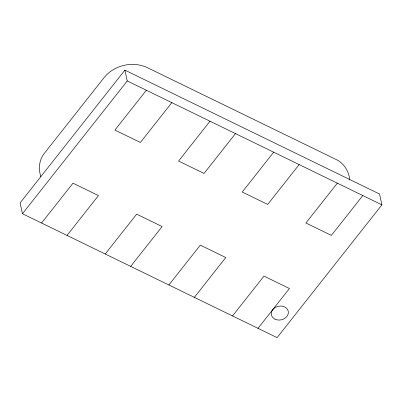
<?xml version="1.0" encoding="UTF-8"?>
<svg xmlns="http://www.w3.org/2000/svg" width="402" height="402" viewBox="0 0 402 402"><rect width="100%" height="100%" fill="white"/><g stroke="black" fill="none" stroke-linecap="round" stroke-linejoin="round"><path stroke-width="0.6" d="M124.896 70.124L20.1 202.904L22.462 213.733L277.104 337.63L381.9 204.849L379.538 194.02L124.896 70.124L127.258 80.953L22.462 213.733M41.562 223.025L72.998 183.191L98.465 195.578L67.023 235.411M146.353 90.244L114.917 130.077L140.378 142.469L171.82 102.636M105.218 253.999L136.66 214.165L162.122 226.552L130.685 266.385M210.015 121.218L178.578 161.051L204.04 173.443L235.482 133.61M168.88 284.973L200.322 245.14L225.783 257.526L194.347 297.364M273.677 152.192L242.24 192.025L267.702 204.417L299.143 164.584M232.542 315.947L263.978 276.114L289.445 288.505L258.004 328.339M337.338 183.166L305.897 222.999L331.364 235.391L362.8 195.558M127.258 80.953L381.9 204.849M349.755 179.94C348.911 171.192 343.851 162.941 335.685 159.287L147.253 67.601C132.931 60.868 114.309 65.044 104.319 77.34L44.934 152.584C39.17 159.192 38.115 168.584 40.888 176.719M274.988 319.183A8.618 6.934 -12.3 0 0 288.34 312.962A8.618 6.934 -12.3 0 0 276.134 307.022A8.618 6.934 -12.3 0 0 274.988 319.183"/></g></svg>
